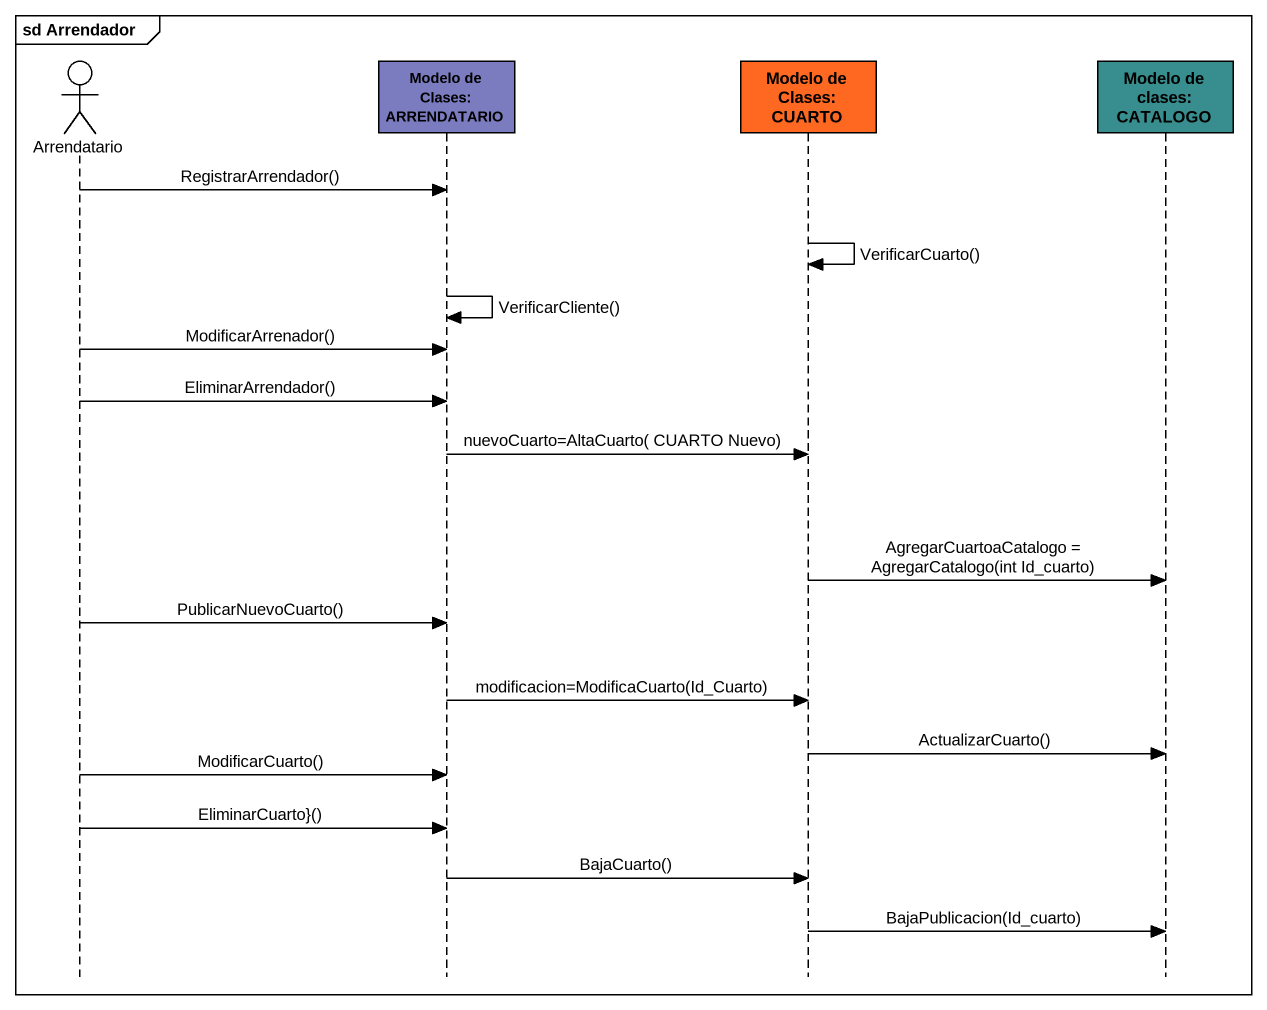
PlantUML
@startuml
mainframe sd Arrendador
hide footbox
actor Arrendatario
participant "Modelo de Clases: ARRENDATARIO" as Modelo_de_Clases #7B7BC0
participant "Modelo de Clases: CUARTO" as Modelo_de_Clases_CUARTO #FF6820
participant "Modelo de clases: CATALOGO" as Modelo_de_clases_CATALOGO #388E8E

Arrendatario -> Modelo_de_Clases : RegistrarArrendador()
Modelo_de_Clases_CUARTO -> Modelo_de_Clases_CUARTO : VerificarCuarto()
Modelo_de_Clases -> Modelo_de_Clases : VerificarCliente()
Arrendatario -> Modelo_de_Clases : ModificarArrenador()
Arrendatario -> Modelo_de_Clases : EliminarArrendador()
Modelo_de_Clases -> Modelo_de_Clases_CUARTO : nuevoCuarto=AltaCuarto( CUARTO Nuevo)
Modelo_de_Clases_CUARTO -> Modelo_de_clases_CATALOGO : AgregarCuartoaCatalogo = AgregarCatalogo(int Id_cuarto)
Arrendatario -> Modelo_de_Clases : PublicarNuevoCuarto()
Modelo_de_Clases -> Modelo_de_Clases_CUARTO : modificacion=ModificaCuarto(Id_Cuarto)
Modelo_de_Clases_CUARTO -> Modelo_de_clases_CATALOGO : ActualizarCuarto()
Arrendatario -> Modelo_de_Clases : ModificarCuarto()
Arrendatario -> Modelo_de_Clases : EliminarCuarto}()
Modelo_de_Clases -> Modelo_de_Clases_CUARTO : BajaCuarto()
Modelo_de_Clases_CUARTO -> Modelo_de_clases_CATALOGO : BajaPublicacion(Id_cuarto)
@enduml
